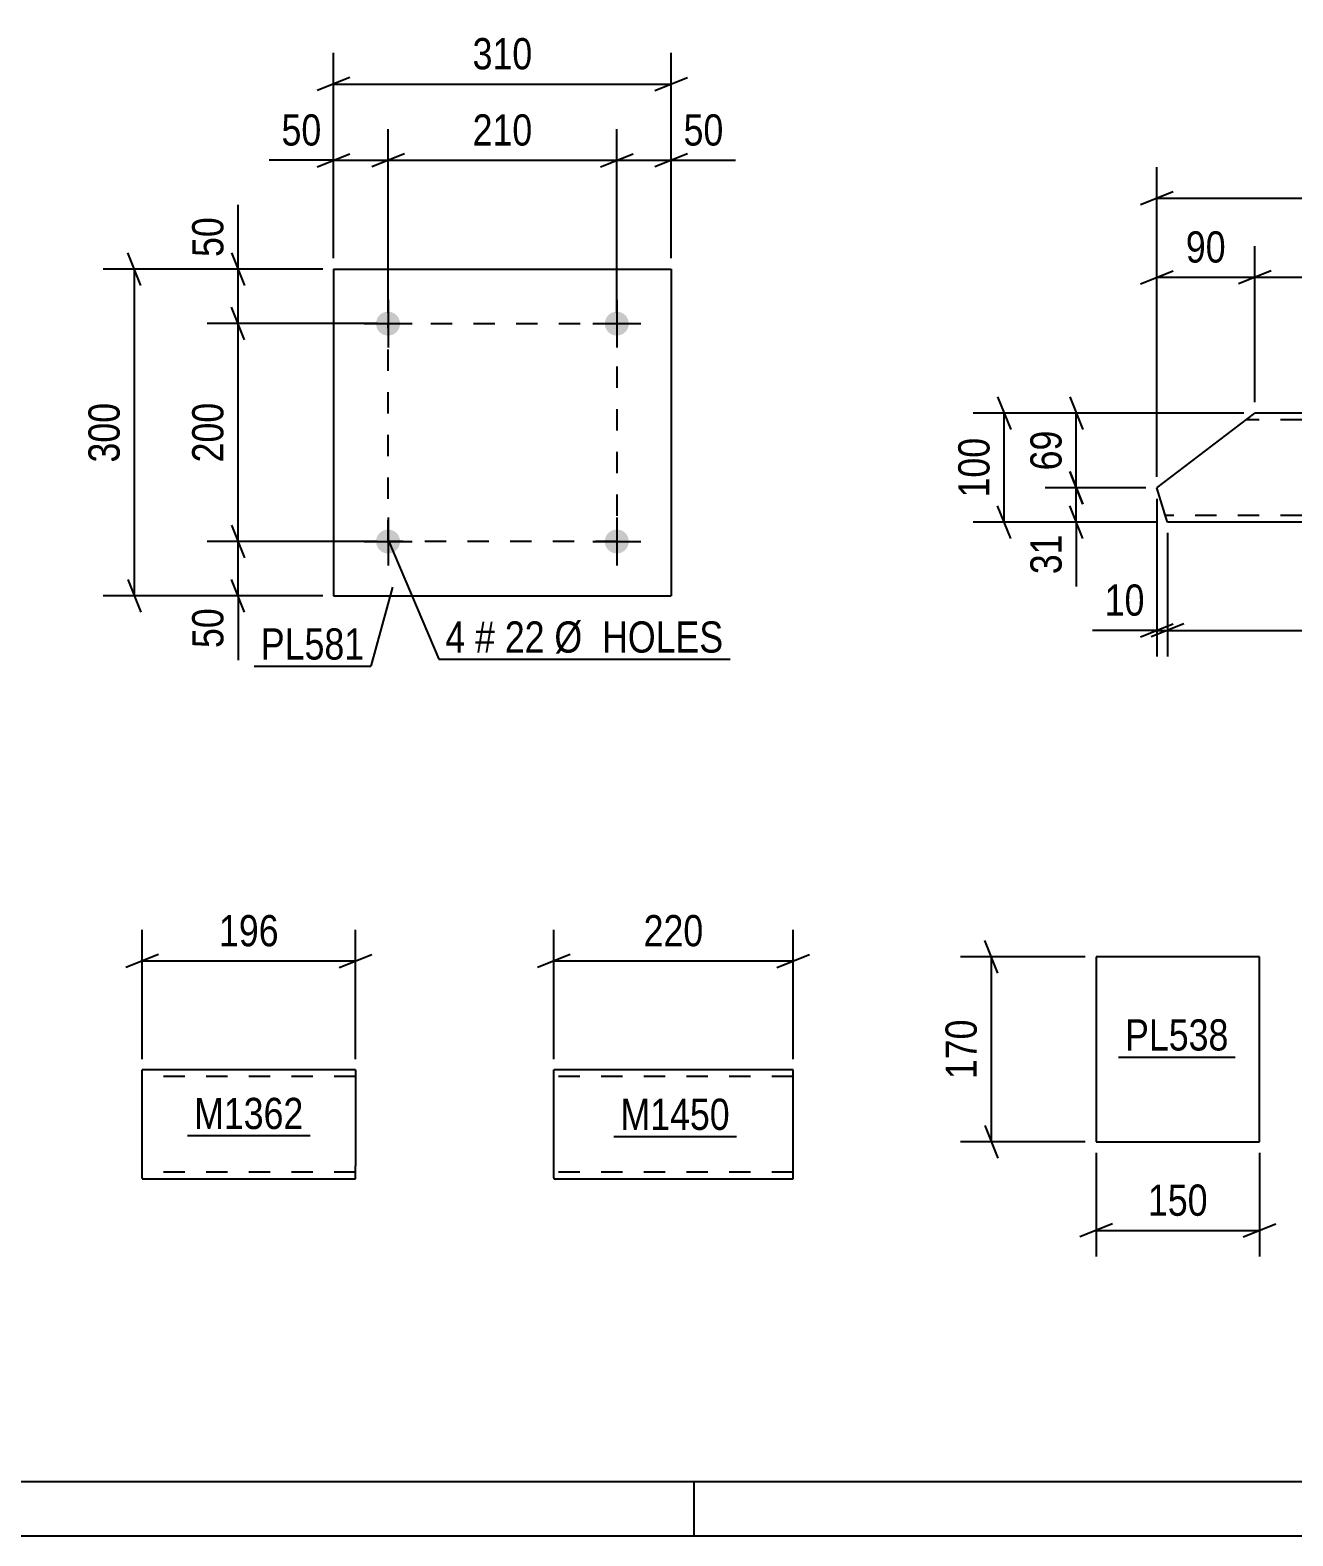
# Model space of a CAD drawing. Header units: millimetres. Extents: x 0 to 841, y 0 to 594.
# Drawn here: x 150 to 266, y 0 to 138.2 of the extents above; entities that cross this region are included whole.
import ezdxf

# ---------------------------------------------------------------- set-up
doc = ezdxf.new("R2010")
doc.units = ezdxf.units.MM
doc.linetypes.add('DXK_LINE_DOT2', pattern=[3.9198, 1.9599, -1.9599])
doc.styles.add('Arial Narrow', font='ARIALN.TTF', dxfattribs={"height": 0.2})

# ---------------------------------------------------------------- blocks, each defined once
blk = doc.blocks.new('Unknown-318885291-1133')
at = {"color": 5, "linetype": 'Continuous'}
for p, q in [((5, 5), (836, 5)), ((211, 0), (211, 5)), ((0, 0), (841, 0))]:
    blk.add_line(p, q, dxfattribs=at)
blk = doc.blocks.new('Part-318885291-6814 - 6810')
at = {"color": 2, "linetype": 'Continuous'}
for p, q in [((262.89, 53.17), (247.89, 53.17)), ((247.89, 53.17), (247.89, 36.17)), ((262.89, 36.17), (262.89, 53.17)), ((247.89, 36.17), (262.89, 36.17))]:
    blk.add_line(p, q, dxfattribs=at)
blk = doc.blocks.new('Part-318885291-2311 - 2295')
at = {"color": 2, "linetype": 'Continuous'}
for p, q in [((253.46, 96.22), (262.45, 103.07)), ((282.45, 103.07), (262.45, 103.07)), ((308.52, 103.07), (282.55, 103.07)), ((308.52, 103.07), (309.9, 98.67)), ((309.9, 98.67), (302.55, 93.07)), ((254.33, 93.42), (253.46, 96.22)), ((254.41, 93.16), (254.33, 93.42)), ((254.44, 93.07), (254.41, 93.16)), ((282.45, 93.07), (254.44, 93.07)), ((302.55, 93.07), (282.55, 93.07))]:
    blk.add_line(p, q, dxfattribs=at)
at = {"color": 7, "linetype": 'DXK_LINE_DOT2'}
for p, q in [((282.45, 102.47), (261.67, 102.47)), ((308.71, 102.47), (282.55, 102.47)), ((254.24, 93.72), (254.21, 93.81)), ((282.45, 93.67), (254.25, 93.67)), ((303.34, 93.67), (282.55, 93.67))]:
    blk.add_line(p, q, dxfattribs=at)
blk = doc.blocks.new('Part-318885291-2152 - 2138')
at = {"color": 2, "linetype": 'Continuous'}
for p, q in [((179.91, 42.78), (160.31, 42.78)), ((160.31, 32.88), (160.31, 42.78)), ((179.91, 42.78), (179.91, 33.98)), ((179.91, 32.78), (179.91, 33.98)), ((160.31, 32.88), (160.31, 32.78)), ((160.31, 32.78), (179.91, 32.78))]:
    blk.add_line(p, q, dxfattribs=at)
at = {"color": 7, "linetype": 'DXK_LINE_DOT2'}
for p, q in [((179.91, 42.18), (160.31, 42.18)), ((160.31, 33.38), (160.31, 33.43)), ((179.91, 33.38), (160.31, 33.38)), ((179.91, 33.43), (179.91, 33.75)), ((179.91, 33.38), (179.91, 33.43))]:
    blk.add_line(p, q, dxfattribs=at)
blk = doc.blocks.new('Bolt-318885291-1952 - 1918')
at = {"linetype": 'Continuous'}
for points in [[(183.99, 111.29, -1), (181.79, 111.29, -1)], [(204.99, 111.29, -1), (202.79, 111.29, -1)]]:
    blk.add_hatch(color=1, dxfattribs=at).paths.add_polyline_path(points)
at = {"color": 1, "linetype": 'Continuous'}
for p, q in [((182.89, 113.49), (182.89, 109.09)), ((203.89, 113.49), (203.89, 109.09)), ((180.69, 111.29), (185.09, 111.29)), ((201.69, 111.29), (206.09, 111.29))]:
    blk.add_line(p, q, dxfattribs=at)
blk = doc.blocks.new('Bolt-318885291-1957 - 1918')
at = {"linetype": 'Continuous'}
for points in [[(183.99, 91.29, -1), (181.79, 91.29, -1)], [(204.99, 91.29, -1), (202.79, 91.29, -1)]]:
    blk.add_hatch(color=1, dxfattribs=at).paths.add_polyline_path(points)
at = {"color": 1, "linetype": 'Continuous'}
for p, q in [((182.89, 93.49), (182.89, 89.09)), ((203.89, 93.49), (203.89, 89.09)), ((180.69, 91.29), (185.09, 91.29)), ((201.69, 91.29), (206.09, 91.29))]:
    blk.add_line(p, q, dxfattribs=at)
blk = doc.blocks.new('Part-318885291-1972 - 1918')
at = {"color": 2, "linetype": 'Continuous'}
for p, q in [((177.89, 116.29), (177.89, 86.29)), ((177.89, 116.29), (208.89, 116.29)), ((208.89, 116.29), (208.89, 86.29)), ((177.89, 86.29), (208.89, 86.29))]:
    blk.add_line(p, q, dxfattribs=at)
blk = doc.blocks.new('Part-318885291-1902 - 1888')
at = {"color": 2, "linetype": 'Continuous'}
for p, q in [((198.1, 32.88), (198.1, 42.78)), ((220.09, 42.78), (198.1, 42.78)), ((220.09, 33.98), (220.09, 42.78)), ((220.09, 32.78), (220.09, 33.98)), ((198.1, 32.88), (198.1, 32.78)), ((198.1, 32.78), (220.09, 32.78))]:
    blk.add_line(p, q, dxfattribs=at)
at = {"color": 7, "linetype": 'DXK_LINE_DOT2'}
for p, q in [((220.09, 42.18), (198.1, 42.18)), ((198.1, 33.38), (198.1, 33.43)), ((220.09, 33.38), (198.1, 33.38)), ((220.09, 33.43), (220.09, 33.75)), ((220.09, 33.38), (220.09, 33.43))]:
    blk.add_line(p, q, dxfattribs=at)
blk = doc.blocks.new('Rectangle-318885291-2081 - 1918')
at = {"color": 1, "linetype": 'DXK_LINE_DOT2'}
blk.add_lwpolyline([(182.89, 111.29), (203.89, 111.29), (203.89, 91.29), (182.89, 91.29), (182.89, 111.29)], close=True, dxfattribs=at)
blk = doc.blocks.new('StraightDimension-318885291-6816 - 6810')
at = {"color": 7, "linetype": 'Continuous'}
for p, q in [((238.88, 51.67), (237.68, 54.67)), ((246.89, 53.17), (235.43, 53.17)), ((238.28, 36.17), (238.28, 53.17)), ((237.68, 37.67), (238.88, 34.67)), ((246.89, 36.17), (235.43, 36.17))]:
    blk.add_line(p, q, dxfattribs=at)
at = {"color": 0}
blk.add_wipeout([(237.53, 48.01), (233.33, 48.01), (233.33, 41.33), (237.53, 41.33)], dxfattribs=at)
at = {"color": 3, "style": 'Arial Narrow'}
blk.add_text('170', height=2.863, rotation=90.0002, dxfattribs=at).set_placement((236.93, 41.93))
blk = doc.blocks.new('StraightDimension-318885291-6827 - 6810')
at = {"color": 7, "linetype": 'Continuous'}
for p, q in [((247.89, 35.17), (247.89, 25.64)), ((262.89, 35.17), (262.89, 25.64)), ((249.39, 28.64), (246.39, 27.44)), ((247.89, 28.04), (262.89, 28.04)), ((261.39, 27.44), (264.39, 28.64))]:
    blk.add_line(p, q, dxfattribs=at)
at = {"color": 0}
blk.add_wipeout([(258.74, 28.79), (258.74, 32.99), (252.05, 32.99), (252.05, 28.79)], dxfattribs=at)
at = {"color": 3, "style": 'Arial Narrow'}
blk.add_text('150', height=2.863, dxfattribs=at).set_placement((252.65, 29.39))
blk = doc.blocks.new('StraightDimension-318885291-2314 - 2295')
at = {"color": 7, "linetype": 'Continuous'}
for p, q in [((245.47, 97.72), (246.67, 94.72)), ((252.46, 96.22), (243.22, 96.22)), ((246.07, 93.07), (246.07, 96.22)), ((246.67, 91.57), (245.47, 94.57)), ((253.44, 93.07), (243.22, 93.07)), ((246.07, 93.07), (246.07, 87.17)), ((246.07, 93.07), (246.07, 87.17))]:
    blk.add_line(p, q, dxfattribs=at)
at = {"color": 0}
blk.add_wipeout([(245.32, 92.55), (241.12, 92.55), (241.12, 87.69), (245.32, 87.69)], dxfattribs=at)
at = {"color": 3, "style": 'Arial Narrow'}
blk.add_text('31', height=2.863, rotation=90.0002, dxfattribs=at).set_placement((244.72, 88.29))
blk = doc.blocks.new('StraightDimension-318885291-2340 - 2295')
at = {"color": 7, "linetype": 'Continuous'}
for p, q in [((245.47, 104.57), (246.67, 101.57)), ((261.45, 103.07), (243.22, 103.07)), ((246.07, 96.22), (246.07, 103.07)), ((246.67, 94.72), (245.47, 97.72)), ((252.46, 96.22), (243.22, 96.22))]:
    blk.add_line(p, q, dxfattribs=at)
at = {"color": 0}
blk.add_wipeout([(245.32, 102.07), (241.12, 102.07), (241.12, 97.22), (245.32, 97.22)], dxfattribs=at)
at = {"color": 3, "style": 'Arial Narrow'}
blk.add_text('69', height=2.863, rotation=90.0002, dxfattribs=at).set_placement((244.72, 97.82))
blk = doc.blocks.new('StraightDimension-318885291-2448 - 2295')
at = {"color": 7, "linetype": 'Continuous'}
for p, q in [((253.46, 97.22), (253.46, 118.4)), ((262.45, 104.07), (262.45, 118.4)), ((251.96, 114.95), (254.96, 116.15)), ((263.95, 116.15), (260.95, 114.95)), ((253.46, 115.55), (262.45, 115.55))]:
    blk.add_line(p, q, dxfattribs=at)
at = {"color": 0}
blk.add_wipeout([(260.38, 116.3), (260.38, 120.5), (255.53, 120.5), (255.53, 116.3)], dxfattribs=at)
at = {"color": 3, "style": 'Arial Narrow'}
blk.add_text('90', height=2.863, dxfattribs=at).set_placement((256.13, 116.9))
blk = doc.blocks.new('StraightDimension-318885291-2416 - 2295')
at = {"color": 7, "linetype": 'Continuous'}
for p, q in [((238.85, 104.57), (240.05, 101.57)), ((261.45, 103.07), (236.6, 103.07)), ((239.45, 93.07), (239.45, 103.07)), ((240.05, 91.57), (238.85, 94.57)), ((253.44, 93.07), (236.6, 93.07))]:
    blk.add_line(p, q, dxfattribs=at)
at = {"color": 0}
blk.add_wipeout([(238.7, 101.41), (234.5, 101.41), (234.5, 94.73), (238.7, 94.73)], dxfattribs=at)
at = {"color": 3, "style": 'Arial Narrow'}
blk.add_text('100', height=2.863, rotation=90.0002, dxfattribs=at).set_placement((238.1, 95.33))
blk = doc.blocks.new('StraightDimension-318885291-2465 - 2295')
at = {"color": 7, "linetype": 'Continuous'}
for p, q in [((262.45, 104.07), (262.45, 118.4)), ((308.52, 104.07), (308.52, 118.4)), ((263.95, 116.15), (260.95, 114.95)), ((307.02, 114.95), (310.02, 116.15)), ((262.45, 115.55), (308.52, 115.55))]:
    blk.add_line(p, q, dxfattribs=at)
at = {"color": 0}
blk.add_wipeout([(289.75, 116.3), (289.75, 120.5), (281.23, 120.5), (281.23, 116.3)], dxfattribs=at)
at = {"color": 3, "style": 'Arial Narrow'}
blk.add_text('3063', height=2.863, dxfattribs=at).set_placement((281.83, 116.9))
blk = doc.blocks.new('StraightDimension-318885291-2524 - 2295')
at = {"color": 7, "linetype": 'Continuous'}
for p, q in [((254.44, 92.07), (254.44, 80.73)), ((302.55, 92.07), (302.55, 80.73)), ((255.94, 83.73), (252.94, 82.53)), ((254.44, 83.13), (302.55, 83.13)), ((301.05, 82.53), (304.05, 83.73))]:
    blk.add_line(p, q, dxfattribs=at)
at = {"color": 0}
blk.add_wipeout([(282.75, 83.88), (282.75, 88.08), (274.24, 88.08), (274.24, 83.88)], dxfattribs=at)
at = {"color": 3, "style": 'Arial Narrow'}
blk.add_text('3083', height=2.863, dxfattribs=at).set_placement((274.84, 84.48))
blk = doc.blocks.new('StraightDimension-318885291-2548 - 2295')
at = {"color": 7, "linetype": 'Continuous'}
for p, q in [((253.46, 95.22), (253.46, 80.73)), ((254.44, 92.07), (254.44, 80.73)), ((253.46, 83.13), (247.55, 83.13)), ((253.46, 83.13), (247.55, 83.13)), ((251.96, 82.53), (254.96, 83.73)), ((255.94, 83.73), (252.94, 82.53)), ((253.46, 83.13), (254.44, 83.13))]:
    blk.add_line(p, q, dxfattribs=at)
at = {"color": 0}
blk.add_wipeout([(252.93, 83.88), (252.93, 88.08), (248.08, 88.08), (248.08, 83.88)], dxfattribs=at)
at = {"color": 3, "style": 'Arial Narrow'}
blk.add_text('10', height=2.863, dxfattribs=at).set_placement((248.68, 84.48))
blk = doc.blocks.new('StraightDimension-318885291-2566 - 2295')
at = {"color": 7, "linetype": 'Continuous'}
for p, q in [((253.46, 97.22), (253.46, 125.65)), ((309.9, 99.67), (309.9, 125.65)), ((254.96, 123.4), (251.96, 122.2)), ((308.4, 122.2), (311.4, 123.4)), ((253.46, 122.8), (309.9, 122.8))]:
    blk.add_line(p, q, dxfattribs=at)
at = {"color": 0}
blk.add_wipeout([(285.93, 123.55), (285.93, 127.75), (277.42, 127.75), (277.42, 123.55)], dxfattribs=at)
at = {"color": 3, "style": 'Arial Narrow'}
blk.add_text('3167', height=2.863, dxfattribs=at).set_placement((278.02, 124.15))
blk = doc.blocks.new('StraightDimension-318885291-2154 - 2138')
at = {"color": 7, "linetype": 'Continuous'}
for p, q in [((160.31, 43.78), (160.31, 55.63)), ((179.91, 43.78), (179.91, 55.63)), ((161.81, 53.38), (158.81, 52.18)), ((160.31, 52.78), (179.91, 52.78)), ((178.41, 52.18), (181.41, 53.38))]:
    blk.add_line(p, q, dxfattribs=at)
at = {"color": 0}
blk.add_wipeout([(173.45, 53.53), (173.45, 57.73), (166.77, 57.73), (166.77, 53.53)], dxfattribs=at)
at = {"color": 3, "style": 'Arial Narrow'}
blk.add_text('196', height=2.863, dxfattribs=at).set_placement((167.37, 54.13))
blk = doc.blocks.new('StraightDimension-318885291-1974 - 1918')
at = {"color": 7, "linetype": 'Continuous'}
for p, q in [((168.52, 92.79), (169.72, 89.79)), ((181.89, 91.29), (166.27, 91.29)), ((169.12, 86.29), (169.12, 91.29)), ((169.72, 84.79), (168.52, 87.79)), ((176.89, 86.29), (166.27, 86.29)), ((169.12, 86.29), (169.12, 80.38)), ((169.12, 86.29), (169.12, 80.38))]:
    blk.add_line(p, q, dxfattribs=at)
at = {"color": 0}
blk.add_wipeout([(168.37, 85.76), (164.17, 85.76), (164.17, 80.91), (168.37, 80.91)], dxfattribs=at)
at = {"color": 3, "style": 'Arial Narrow'}
blk.add_text('50', height=2.863, rotation=90.0002, dxfattribs=at).set_placement((167.77, 81.51))
blk = doc.blocks.new('StraightDimension-318885291-1987 - 1918')
at = {"color": 7, "linetype": 'Continuous'}
for p, q in [((169.72, 109.79), (168.52, 112.79)), ((181.89, 111.29), (166.27, 111.29)), ((169.12, 91.29), (169.12, 111.29)), ((168.52, 92.79), (169.72, 89.79)), ((181.89, 91.29), (166.27, 91.29))]:
    blk.add_line(p, q, dxfattribs=at)
at = {"color": 0}
blk.add_wipeout([(168.37, 104.63), (164.17, 104.63), (164.17, 97.95), (168.37, 97.95)], dxfattribs=at)
at = {"color": 3, "style": 'Arial Narrow'}
blk.add_text('200', height=2.863, rotation=90.0002, dxfattribs=at).set_placement((167.77, 98.55))
blk = doc.blocks.new('StraightDimension-318885291-2003 - 1918')
at = {"color": 7, "linetype": 'Continuous'}
for p, q in [((169.12, 116.29), (169.12, 122.19)), ((169.12, 116.29), (169.12, 122.19)), ((168.52, 117.79), (169.72, 114.79)), ((176.89, 116.29), (166.27, 116.29)), ((169.12, 111.29), (169.12, 116.29)), ((169.72, 109.79), (168.52, 112.79)), ((181.89, 111.29), (166.27, 111.29))]:
    blk.add_line(p, q, dxfattribs=at)
at = {"color": 0}
blk.add_wipeout([(168.37, 121.67), (164.17, 121.67), (164.17, 116.81), (168.37, 116.81)], dxfattribs=at)
at = {"color": 3, "style": 'Arial Narrow'}
blk.add_text('50', height=2.863, rotation=90.0002, dxfattribs=at).set_placement((167.77, 117.41))
blk = doc.blocks.new('StraightDimension-318885291-2068 - 1918')
at = {"color": 7, "linetype": 'Continuous'}
for p, q in [((203.89, 112.29), (203.89, 129.14)), ((208.89, 117.29), (208.89, 129.14)), ((202.39, 125.69), (205.39, 126.89)), ((203.89, 126.29), (208.89, 126.29)), ((210.39, 126.89), (207.39, 125.69)), ((208.89, 126.29), (214.8, 126.29)), ((208.89, 126.29), (214.8, 126.29))]:
    blk.add_line(p, q, dxfattribs=at)
at = {"color": 0}
blk.add_wipeout([(214.28, 127.04), (214.28, 131.24), (209.42, 131.24), (209.42, 127.04)], dxfattribs=at)
at = {"color": 3, "style": 'Arial Narrow'}
blk.add_text('50', height=2.863, dxfattribs=at).set_placement((210.02, 127.64))
blk = doc.blocks.new('StraightDimension-318885291-2017 - 1918')
at = {"color": 7, "linetype": 'Continuous'}
for p, q in [((160.2, 114.79), (159, 117.79)), ((176.89, 116.29), (156.75, 116.29)), ((159.6, 86.29), (159.6, 116.29)), ((159, 87.79), (160.2, 84.79)), ((176.89, 86.29), (156.75, 86.29))]:
    blk.add_line(p, q, dxfattribs=at)
at = {"color": 0}
blk.add_wipeout([(158.85, 104.63), (154.65, 104.63), (154.65, 97.94), (158.85, 97.94)], dxfattribs=at)
at = {"color": 3, "style": 'Arial Narrow'}
blk.add_text('300', height=2.863, rotation=90.0002, dxfattribs=at).set_placement((158.25, 98.54))
blk = doc.blocks.new('StraightDimension-318885291-2028 - 1918')
at = {"color": 7, "linetype": 'Continuous'}
for p, q in [((177.89, 117.29), (177.89, 136.14)), ((208.89, 117.29), (208.89, 136.14)), ((179.39, 133.89), (176.39, 132.69)), ((177.89, 133.29), (208.89, 133.29)), ((207.39, 132.69), (210.39, 133.89))]:
    blk.add_line(p, q, dxfattribs=at)
at = {"color": 0}
blk.add_wipeout([(196.74, 134.04), (196.74, 138.24), (190.05, 138.24), (190.05, 134.04)], dxfattribs=at)
at = {"color": 3, "style": 'Arial Narrow'}
blk.add_text('310', height=2.863, dxfattribs=at).set_placement((190.65, 134.64))
blk = doc.blocks.new('StraightDimension-318885291-2039 - 1918')
at = {"color": 7, "linetype": 'Continuous'}
for p, q in [((177.89, 117.29), (177.89, 129.14)), ((182.89, 112.29), (182.89, 129.14)), ((177.89, 126.29), (171.99, 126.29)), ((177.89, 126.29), (171.99, 126.29)), ((176.39, 125.69), (179.39, 126.89)), ((177.89, 126.29), (182.89, 126.29)), ((184.39, 126.89), (181.39, 125.69))]:
    blk.add_line(p, q, dxfattribs=at)
at = {"color": 0}
blk.add_wipeout([(177.37, 127.04), (177.37, 131.24), (172.51, 131.24), (172.51, 127.04)], dxfattribs=at)
at = {"color": 3, "style": 'Arial Narrow'}
blk.add_text('50', height=2.863, dxfattribs=at).set_placement((173.11, 127.64))
blk = doc.blocks.new('StraightDimension-318885291-2052 - 1918')
at = {"color": 7, "linetype": 'Continuous'}
for p, q in [((182.89, 112.29), (182.89, 129.14)), ((203.89, 112.29), (203.89, 129.14)), ((184.39, 126.89), (181.39, 125.69)), ((182.89, 126.29), (203.89, 126.29)), ((202.39, 125.69), (205.39, 126.89))]:
    blk.add_line(p, q, dxfattribs=at)
at = {"color": 0}
blk.add_wipeout([(196.74, 127.04), (196.74, 131.24), (190.05, 131.24), (190.05, 127.04)], dxfattribs=at)
at = {"color": 3, "style": 'Arial Narrow'}
blk.add_text('210', height=2.863, dxfattribs=at).set_placement((190.65, 127.64))
blk = doc.blocks.new('StraightDimension-318885291-1904 - 1888')
at = {"color": 7, "linetype": 'Continuous'}
for p, q in [((198.1, 43.78), (198.1, 55.63)), ((220.09, 43.78), (220.09, 55.63)), ((199.6, 53.38), (196.6, 52.18)), ((198.1, 52.78), (220.09, 52.78)), ((218.59, 52.18), (221.59, 53.38))]:
    blk.add_line(p, q, dxfattribs=at)
at = {"color": 0}
blk.add_wipeout([(212.44, 53.53), (212.44, 57.73), (205.75, 57.73), (205.75, 53.53)], dxfattribs=at)
at = {"color": 3, "style": 'Arial Narrow'}
blk.add_text('220', height=2.863, dxfattribs=at).set_placement((206.35, 54.13))
blk = doc.blocks.new('Mark-318885291-6812 - 6810')
at = {"color": 0}
blk.add_wipeout([(260.06, 44.56), (260.06, 47.56), (250.55, 47.56), (250.55, 44.56)], dxfattribs=at)
blk.add_wipeout([(260.06, 44.56), (260.06, 47.56), (250.55, 47.56), (250.55, 44.56)], dxfattribs=at)
at = {"color": 30, "linetype": 'Continuous'}
blk.add_line((249.95, 43.96), (260.66, 43.96), dxfattribs=at)
at = {"color": 3, "style": 'Arial Narrow'}
blk.add_text('PL538', height=2.863, dxfattribs=at).set_placement((250.55, 44.56))
blk = doc.blocks.new('Mark-318885291-2150 - 2138')
at = {"color": 0}
blk.add_wipeout([(175.14, 37.35), (175.14, 40.35), (165.08, 40.35), (165.08, 37.35)], dxfattribs=at)
blk.add_wipeout([(175.14, 37.35), (175.14, 40.35), (165.08, 40.35), (165.08, 37.35)], dxfattribs=at)
at = {"color": 30, "linetype": 'Continuous'}
blk.add_line((164.48, 36.75), (175.74, 36.75), dxfattribs=at)
at = {"color": 3, "style": 'Arial Narrow'}
blk.add_text('M1362', height=2.863, dxfattribs=at).set_placement((165.08, 37.35))
blk = doc.blocks.new('Mark-318885291-1968 - 1918')
at = {"color": 0}
blk.add_wipeout([(180.71, 80.45), (180.71, 83.45), (171.21, 83.45), (171.21, 80.45)], dxfattribs=at)
blk.add_wipeout([(180.71, 80.45), (180.71, 83.45), (171.21, 83.45), (171.21, 80.45)], dxfattribs=at)
at = {"color": 30, "linetype": 'Continuous'}
for p in [(183.31, 87.1), (170.61, 79.85)]:
    blk.add_line(p, (181.31, 79.85), dxfattribs=at)
at = {"color": 3, "style": 'Arial Narrow'}
blk.add_text('PL581', height=2.863, dxfattribs=at).set_placement((171.21, 80.45))
blk = doc.blocks.new('MarkSet-318885291-2128 - 1918')
at = {"color": 0}
for points in [[(189.98, 81.09), (189.98, 84.09), (188.15, 84.09), (188.15, 81.09)], [(192.71, 81.09), (192.71, 84.09), (190.88, 84.09), (190.88, 81.09)], [(197.26, 81.09), (197.26, 84.09), (193.61, 84.09), (193.61, 81.09)], [(213.69, 81.09), (213.69, 84.09), (198.16, 84.09), (198.16, 81.09)]]:
    blk.add_wipeout(points, dxfattribs=at)
for points in [[(189.98, 81.09), (189.98, 84.09), (188.15, 84.09), (188.15, 81.09)], [(192.71, 81.09), (192.71, 84.09), (190.88, 84.09), (190.88, 81.09)], [(197.26, 81.09), (197.26, 84.09), (193.61, 84.09), (193.61, 81.09)], [(213.69, 81.09), (213.69, 84.09), (198.16, 84.09), (198.16, 81.09)]]:
    blk.add_wipeout(points, dxfattribs=at)
at = {"color": 7, "linetype": 'Continuous'}
for p, q in [((182.96, 91.3), (187.55, 80.49)), ((187.55, 80.49), (214.29, 80.49))]:
    blk.add_line(p, q, dxfattribs=at)
at = {"color": 3, "style": 'Arial Narrow'}
for s, height, p in [('4', 2.86, (188.15, 81.09)), ('#', 2.86, (190.88, 81.09)), ('22', 2.863, (193.61, 81.09)), ('Ø  HOLES', 2.863, (198.16, 81.09))]:
    blk.add_text(s, height=height, dxfattribs=at).set_placement(p)
blk = doc.blocks.new('Mark-318885291-1900 - 1888')
at = {"color": 0}
blk.add_wipeout([(214.27, 37.27), (214.27, 40.27), (204.22, 40.27), (204.22, 37.27)], dxfattribs=at)
blk.add_wipeout([(214.27, 37.27), (214.27, 40.27), (204.22, 40.27), (204.22, 37.27)], dxfattribs=at)
at = {"color": 30, "linetype": 'Continuous'}
blk.add_line((203.62, 36.67), (214.87, 36.67), dxfattribs=at)
at = {"color": 3, "style": 'Arial Narrow'}
blk.add_text('M1450', height=2.863, dxfattribs=at).set_placement((204.22, 37.27))

msp = doc.modelspace()

# ---------------------------------------------------------------- block references
for name in ['Unknown-318885291-1133', 'Part-318885291-1972 - 1918', 'Bolt-318885291-1952 - 1918', 'Rectangle-318885291-2081 - 1918', 'Part-318885291-2311 - 2295', 'Bolt-318885291-1957 - 1918', 'Part-318885291-6814 - 6810', 'Part-318885291-2152 - 2138', 'Part-318885291-1902 - 1888']:
    msp.add_blockref(name, (0, 0))

# ---------------------------------------------------------------- next in the draw order: block references
for name in ['StraightDimension-318885291-2068 - 1918', 'StraightDimension-318885291-2314 - 2295', 'StraightDimension-318885291-1974 - 1918', 'StraightDimension-318885291-2154 - 2138', 'StraightDimension-318885291-1904 - 1888', 'StraightDimension-318885291-6816 - 6810', 'Mark-318885291-6812 - 6810', 'Mark-318885291-2150 - 2138', 'Mark-318885291-1900 - 1888']:
    msp.add_blockref(name, (0, 0))

# ---------------------------------------------------------------- next in the draw order: block references
for name in ['StraightDimension-318885291-1987 - 1918', 'StraightDimension-318885291-2340 - 2295', 'StraightDimension-318885291-6827 - 6810']:
    msp.add_blockref(name, (0, 0))

# ---------------------------------------------------------------- next in the draw order: block references
for name in ['StraightDimension-318885291-2003 - 1918', 'StraightDimension-318885291-2448 - 2295']:
    msp.add_blockref(name, (0, 0))

# ---------------------------------------------------------------- next in the draw order: block references
for name in ['StraightDimension-318885291-2017 - 1918', 'StraightDimension-318885291-2416 - 2295']:
    msp.add_blockref(name, (0, 0))

# ---------------------------------------------------------------- next in the draw order: block references
for name in ['StraightDimension-318885291-2028 - 1918', 'StraightDimension-318885291-2465 - 2295', 'StraightDimension-318885291-2524 - 2295', 'Mark-318885291-1968 - 1918']:
    msp.add_blockref(name, (0, 0))

# ---------------------------------------------------------------- next in the draw order: block references
for name in ['StraightDimension-318885291-2039 - 1918', 'StraightDimension-318885291-2566 - 2295', 'StraightDimension-318885291-2548 - 2295', 'MarkSet-318885291-2128 - 1918']:
    msp.add_blockref(name, (0, 0))

# ---------------------------------------------------------------- next in the draw order: block references
msp.add_blockref('StraightDimension-318885291-2052 - 1918', (0, 0))

doc.saveas('drawing.dxf')
